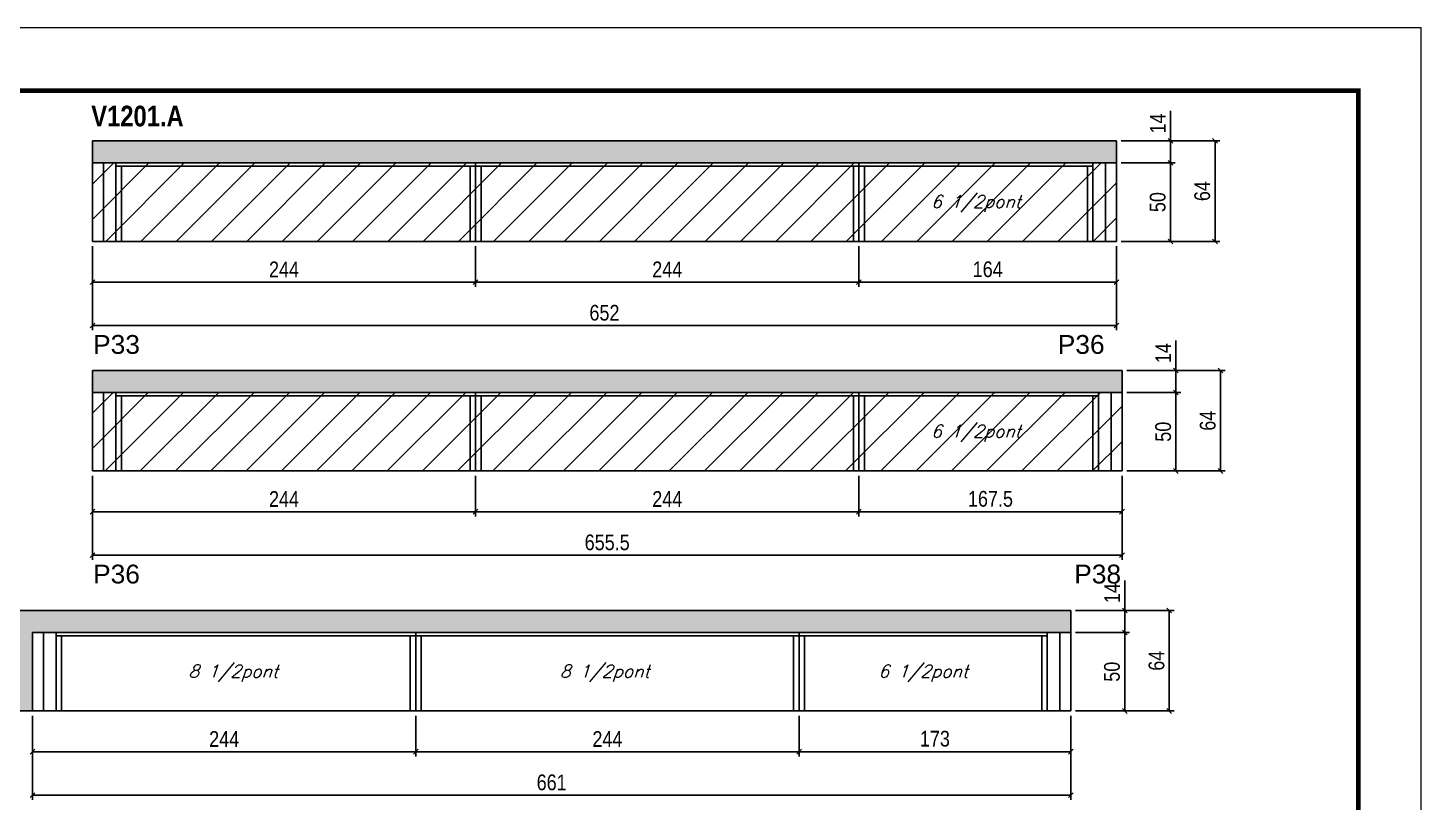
# Model space of a CAD drawing. Extents: x 3309 to 9563, y -2522 to 14608.
# Drawn here: x 5506 to 6393, y 12966 to 13459 of the extents above; entities that cross this region are included whole.
import ezdxf

# ---------------------------------------------------------------- set-up
doc = ezdxf.new("R2010")
doc.units = 0
doc.linetypes.add('DASHED', pattern=[0.75, 0.5, -0.25])
for name, color, linetype in [('5', 5, 'Continuous'), ('COTA', 241, 'Continuous'), ('NOMENCLATURA', 7, 'Continuous'), ('Painéis', 200, 'Continuous'), ('SARR_2.2x7', 40, 'Continuous'), ('SARR_3.5x7', 81, 'Continuous'), ('texto', 7, 'Continuous')]:
    doc.layers.add(name, color=color, linetype=linetype)
for name, color, linetype, lineweight in [('Folhas', 255, 'Continuous', 9), ('Hachura', 251, 'Continuous', 9), ('SARRAFO DE PRESSAO', 251, 'DASHED', 9)]:
    doc.layers.add(name, color=color, linetype=linetype, lineweight=lineweight)
doc.styles.add('COTA TECNICA', font='techl___.ttf', dxfattribs={"height": 10})
doc.styles.add('Romans', font='romans.shx')
doc.styles.get("Standard").update_dxf_attribs({"font": 'arial.ttf'})
doc.styles.add('TECNICA', font='techb___.ttf', dxfattribs={"height": 10})
doc.dimstyles.new('PAINEL', dxfattribs={"dimtxt": 10, "dimasz": 3, "dimexe": 3, "dimexo": 3, "dimgap": 3, "dimtad": 1, "dimdec": 1, "dimzin": 12, "dimdsep": 46, "dimtxsty": 'COTA TECNICA', "dimblk1": 'OBLIQUE', "dimblk2": 'OBLIQUE', "dimsah": 1, "dimcen": 0.9, "dimclrd": 4, "dimclre": 4, "dimclrt": 240, "dimadec": 1, "dimazin": 3, "dimtfac": 1, "dimtdec": 1, "dimtmove": 0, "dimatfit": 3, "dimfxl": 1, "dimtolj": 1, "dimtzin": 12, "dimarcsym": 0})

# ---------------------------------------------------------------- blocks, each defined once
blk = doc.blocks.new('9999999999')
at = {"layer": 'Folhas'}
blk.add_lwpolyline([(98138.98, 34190.21), (99623.98, 34190.21), (99623.98, 35240.21), (98138.98, 35240.21)], close=True, dxfattribs=at)
at = {"layer": 'Folhas', "color": 30, "const_width": 3}
blk.add_lwpolyline([(98213.98, 34230.21), (99583.98, 34230.21), (99583.98, 35200.21), (98213.98, 35200.21)], close=True, dxfattribs=at)
blk = doc.blocks.new('_Oblique')
at = {"color": 0, "linetype": 'ByBlock', "lineweight": -2}
blk.add_line((-0.5, -0.5), (0.5, 0.5), dxfattribs=at)
blk = doc.blocks.new('*D15')
at = {"layer": 'COTA', "color": 4, "linetype": 'ByBlock', "lineweight": -2, "transparency": 16777216}
for p, q in [((5546.93, 13320.33), (5546.93, 13294.41)), ((5790.93, 13320.33), (5790.93, 13294.41)), ((5790.93, 13297.41), (5546.93, 13297.41))]:
    blk.add_line(p, q, dxfattribs=at)
at = {"layer": 'Defpoints', "color": 0, "linetype": 'ByBlock', "transparency": 16777216}
for p in [(5546.93, 13323.33), (5790.93, 13323.33), (5546.93, 13297.41)]:
    blk.add_point(p, dxfattribs=at)
at = {"layer": 'COTA', "color": 4, "linetype": 'ByBlock', "lineweight": -2, "transparency": 16777216, "xscale": 3, "yscale": 3, "zscale": 3, "rotation": 180}
blk.add_blockref('_Oblique', (5546.93, 13297.41), dxfattribs=at)
at = {"layer": 'COTA', "color": 4, "linetype": 'ByBlock', "lineweight": -2, "transparency": 16777216, "xscale": 3, "yscale": 3, "zscale": 3}
blk.add_blockref('_Oblique', (5790.93, 13297.41), dxfattribs=at)
at = {"layer": 'COTA', "color": 240, "linetype": 'ByBlock', "transparency": 16777216, "insert": (5668.93, 13305.49), "char_height": 10, "attachment_point": 5, "style": 'COTA TECNICA'}
blk.add_mtext('\\A1;244', dxfattribs=at)
blk = doc.blocks.new('*D21')
at = {"layer": 'COTA', "color": 4, "linetype": 'ByBlock', "lineweight": -2, "transparency": 16777216}
for p, q in [((5546.93, 13320.33), (5546.93, 13266.7)), ((6198.93, 13320.33), (6198.93, 13266.7)), ((6198.93, 13269.7), (5546.93, 13269.7))]:
    blk.add_line(p, q, dxfattribs=at)
at = {"layer": 'Defpoints', "color": 0, "linetype": 'ByBlock', "transparency": 16777216}
for p in [(5546.93, 13323.33), (6198.93, 13323.33), (5546.93, 13269.7)]:
    blk.add_point(p, dxfattribs=at)
at = {"layer": 'COTA', "color": 4, "linetype": 'ByBlock', "lineweight": -2, "transparency": 16777216, "xscale": 3, "yscale": 3, "zscale": 3, "rotation": 180}
blk.add_blockref('_Oblique', (5546.93, 13269.7), dxfattribs=at)
at = {"layer": 'COTA', "color": 4, "linetype": 'ByBlock', "lineweight": -2, "transparency": 16777216, "xscale": 3, "yscale": 3, "zscale": 3}
blk.add_blockref('_Oblique', (6198.93, 13269.7), dxfattribs=at)
at = {"layer": 'COTA', "color": 240, "linetype": 'ByBlock', "transparency": 16777216, "insert": (5872.93, 13277.81), "char_height": 10, "attachment_point": 5, "style": 'COTA TECNICA'}
blk.add_mtext('\\A1;652', dxfattribs=at)
blk = doc.blocks.new('*D16')
at = {"layer": 'COTA', "color": 4, "lineweight": -2, "transparency": 16777216}
for p, q in [((5790.93, 13320.33), (5790.93, 13294.41)), ((6034.93, 13320.33), (6034.93, 13294.41)), ((5790.93, 13297.41), (6034.93, 13297.41))]:
    blk.add_line(p, q, dxfattribs=at)
at = {"layer": 'Defpoints', "color": 0, "transparency": 16777216}
for p in [(5790.93, 13323.33, 0), (6034.93, 13323.33, 0), (6034.93, 13297.41)]:
    blk.add_point(p, dxfattribs=at)
at = {"layer": 'COTA', "color": 4, "lineweight": -2, "transparency": 16777216, "xscale": 3, "yscale": 3, "zscale": 3, "rotation": 180}
blk.add_blockref('_Oblique', (5790.93, 13297.41), dxfattribs=at)
at = {"layer": 'COTA', "color": 4, "lineweight": -2, "transparency": 16777216, "xscale": 3, "yscale": 3, "zscale": 3}
blk.add_blockref('_Oblique', (6034.93, 13297.41), dxfattribs=at)
at = {"layer": 'COTA', "color": 240, "transparency": 16777216, "insert": (5912.93, 13305.49), "char_height": 10, "attachment_point": 5, "style": 'COTA TECNICA'}
blk.add_mtext('\\A1;244', dxfattribs=at)
blk = doc.blocks.new('*D17')
at = {"layer": 'COTA', "color": 4, "lineweight": -2, "transparency": 16777216}
for p, q in [((6201.93, 13387.33), (6264.65, 13387.33)), ((6261.65, 13387.33), (6261.65, 13323.33)), ((6201.93, 13323.33), (6264.65, 13323.33))]:
    blk.add_line(p, q, dxfattribs=at)
at = {"layer": 'Defpoints', "color": 0, "transparency": 16777216}
for p in [(6198.93, 13387.33, 0), (6198.93, 13323.33, 0), (6261.65, 13323.33)]:
    blk.add_point(p, dxfattribs=at)
at = {"layer": 'COTA', "color": 4, "lineweight": -2, "transparency": 16777216, "xscale": 3, "yscale": 3, "zscale": 3}
for p, rotation in [((6261.65, 13387.33), 90), ((6261.65, 13323.33), 270)]:
    blk.add_blockref('_Oblique', p, dxfattribs=dict(at, rotation=rotation))
at = {"layer": 'COTA', "color": 240, "transparency": 16777216, "insert": (6253.55, 13355.33), "char_height": 10, "attachment_point": 5, "rotation": 90, "style": 'COTA TECNICA'}
blk.add_mtext('\\A1;64', dxfattribs=at)
blk = doc.blocks.new('*D22')
at = {"layer": 'COTA', "color": 4, "lineweight": -2, "transparency": 16777216}
for p, q in [((6034.93, 13320.33), (6034.93, 13294.41)), ((6198.93, 13320.33), (6198.93, 13294.41)), ((6034.93, 13297.41), (6198.93, 13297.41))]:
    blk.add_line(p, q, dxfattribs=at)
at = {"layer": 'Defpoints', "color": 0, "transparency": 16777216}
for p in [(6034.93, 13323.33, 0), (6198.93, 13323.33, 0), (6198.93, 13297.41)]:
    blk.add_point(p, dxfattribs=at)
at = {"layer": 'COTA', "color": 4, "lineweight": -2, "transparency": 16777216, "xscale": 3, "yscale": 3, "zscale": 3, "rotation": 180}
blk.add_blockref('_Oblique', (6034.93, 13297.41), dxfattribs=at)
at = {"layer": 'COTA', "color": 4, "lineweight": -2, "transparency": 16777216, "xscale": 3, "yscale": 3, "zscale": 3}
blk.add_blockref('_Oblique', (6198.93, 13297.41), dxfattribs=at)
at = {"layer": 'COTA', "color": 240, "transparency": 16777216, "insert": (6116.93, 13305.51), "char_height": 10, "attachment_point": 5, "style": 'COTA TECNICA'}
blk.add_mtext('\\A1;164', dxfattribs=at)
blk = doc.blocks.new('*D23')
at = {"layer": 'COTA', "color": 4, "lineweight": -2, "transparency": 16777216}
for p, q in [((6201.93, 13373.33), (6236.29, 13373.33)), ((6233.29, 13373.33), (6233.29, 13323.33)), ((6201.93, 13323.33), (6236.29, 13323.33))]:
    blk.add_line(p, q, dxfattribs=at)
at = {"layer": 'Defpoints', "color": 0, "transparency": 16777216}
for p in [(6198.93, 13373.33, 0), (6198.93, 13323.33, 0), (6233.29, 13323.33)]:
    blk.add_point(p, dxfattribs=at)
at = {"layer": 'COTA', "color": 4, "lineweight": -2, "transparency": 16777216, "xscale": 3, "yscale": 3, "zscale": 3}
for p, rotation in [((6233.29, 13373.33), 90), ((6233.29, 13323.33), 270)]:
    blk.add_blockref('_Oblique', p, dxfattribs=dict(at, rotation=rotation))
at = {"layer": 'COTA', "color": 240, "transparency": 16777216, "insert": (6225.18, 13348.33), "char_height": 10, "attachment_point": 5, "rotation": 90, "style": 'COTA TECNICA'}
blk.add_mtext('\\A1;50', dxfattribs=at)
blk = doc.blocks.new('*D24')
at = {"layer": 'COTA', "color": 4, "lineweight": -2, "transparency": 16777216}
for p, q in [((6233.29, 13387.33), (6233.29, 13406.44)), ((6201.93, 13387.33), (6236.29, 13387.33)), ((6233.29, 13373.33), (6233.29, 13387.33)), ((6201.93, 13373.33), (6236.29, 13373.33))]:
    blk.add_line(p, q, dxfattribs=at)
at = {"layer": 'Defpoints', "color": 0, "transparency": 16777216}
for p in [(6198.93, 13387.33, 0), (6233.29, 13387.33), (6198.93, 13373.33, 0)]:
    blk.add_point(p, dxfattribs=at)
at = {"layer": 'COTA', "color": 4, "lineweight": -2, "transparency": 16777216, "xscale": 3, "yscale": 3, "zscale": 3}
for p, rotation in [((6233.29, 13387.33), 90), ((6233.29, 13373.33), 270)]:
    blk.add_blockref('_Oblique', p, dxfattribs=dict(at, rotation=rotation))
at = {"layer": 'COTA', "color": 240, "transparency": 16777216, "insert": (6225.22, 13398.39), "char_height": 10, "attachment_point": 5, "rotation": 90, "style": 'COTA TECNICA'}
blk.add_mtext('\\A1;14', dxfattribs=at)
blk = doc.blocks.new('*D18')
at = {"layer": 'COTA', "color": 4, "linetype": 'ByBlock', "lineweight": -2, "transparency": 16777216}
for p, q in [((5546.93, 13174.12), (5546.93, 13148.2)), ((5790.93, 13174.12), (5790.93, 13148.2)), ((5790.93, 13151.2), (5546.93, 13151.2))]:
    blk.add_line(p, q, dxfattribs=at)
at = {"layer": 'Defpoints', "color": 0, "linetype": 'ByBlock', "transparency": 16777216}
for p in [(5546.93, 13177.12), (5790.93, 13177.12), (5546.93, 13151.2)]:
    blk.add_point(p, dxfattribs=at)
at = {"layer": 'COTA', "color": 4, "linetype": 'ByBlock', "lineweight": -2, "transparency": 16777216, "xscale": 3, "yscale": 3, "zscale": 3, "rotation": 180}
blk.add_blockref('_Oblique', (5546.93, 13151.2), dxfattribs=at)
at = {"layer": 'COTA', "color": 4, "linetype": 'ByBlock', "lineweight": -2, "transparency": 16777216, "xscale": 3, "yscale": 3, "zscale": 3}
blk.add_blockref('_Oblique', (5790.93, 13151.2), dxfattribs=at)
at = {"layer": 'COTA', "color": 240, "linetype": 'ByBlock', "transparency": 16777216, "insert": (5668.93, 13159.28), "char_height": 10, "attachment_point": 5, "style": 'COTA TECNICA'}
blk.add_mtext('\\A1;244', dxfattribs=at)
blk = doc.blocks.new('*D25')
at = {"layer": 'COTA', "color": 4, "linetype": 'ByBlock', "lineweight": -2, "transparency": 16777216}
for p, q in [((5546.93, 13174.12), (5546.93, 13120.49)), ((6202.43, 13174.12), (6202.43, 13120.49)), ((6202.43, 13123.49), (5546.93, 13123.49))]:
    blk.add_line(p, q, dxfattribs=at)
at = {"layer": 'Defpoints', "color": 0, "linetype": 'ByBlock', "transparency": 16777216}
for p in [(5546.93, 13177.12), (6202.43, 13177.12), (5546.93, 13123.49)]:
    blk.add_point(p, dxfattribs=at)
at = {"layer": 'COTA', "color": 4, "linetype": 'ByBlock', "lineweight": -2, "transparency": 16777216, "xscale": 3, "yscale": 3, "zscale": 3, "rotation": 180}
blk.add_blockref('_Oblique', (5546.93, 13123.49), dxfattribs=at)
at = {"layer": 'COTA', "color": 4, "linetype": 'ByBlock', "lineweight": -2, "transparency": 16777216, "xscale": 3, "yscale": 3, "zscale": 3}
blk.add_blockref('_Oblique', (6202.43, 13123.49), dxfattribs=at)
at = {"layer": 'COTA', "color": 240, "linetype": 'ByBlock', "transparency": 16777216, "insert": (5874.68, 13131.6), "char_height": 10, "attachment_point": 5, "style": 'COTA TECNICA'}
blk.add_mtext('\\A1;655.5', dxfattribs=at)
blk = doc.blocks.new('*D19')
at = {"layer": 'COTA', "color": 4, "lineweight": -2, "transparency": 16777216}
for p, q in [((5790.93, 13174.12), (5790.93, 13148.2)), ((6034.93, 13174.12), (6034.93, 13148.2)), ((5790.93, 13151.2), (6034.93, 13151.2))]:
    blk.add_line(p, q, dxfattribs=at)
at = {"layer": 'Defpoints', "color": 0, "transparency": 16777216}
for p in [(5790.93, 13177.12, 0), (6034.93, 13177.12, 0), (6034.93, 13151.2)]:
    blk.add_point(p, dxfattribs=at)
at = {"layer": 'COTA', "color": 4, "lineweight": -2, "transparency": 16777216, "xscale": 3, "yscale": 3, "zscale": 3, "rotation": 180}
blk.add_blockref('_Oblique', (5790.93, 13151.2), dxfattribs=at)
at = {"layer": 'COTA', "color": 4, "lineweight": -2, "transparency": 16777216, "xscale": 3, "yscale": 3, "zscale": 3}
blk.add_blockref('_Oblique', (6034.93, 13151.2), dxfattribs=at)
at = {"layer": 'COTA', "color": 240, "transparency": 16777216, "insert": (5912.93, 13159.28), "char_height": 10, "attachment_point": 5, "style": 'COTA TECNICA'}
blk.add_mtext('\\A1;244', dxfattribs=at)
blk = doc.blocks.new('*D20')
at = {"layer": 'COTA', "color": 4, "lineweight": -2, "transparency": 16777216}
for p, q in [((6205.43, 13241.12), (6268.15, 13241.12)), ((6265.15, 13241.12), (6265.15, 13177.12)), ((6205.43, 13177.12), (6268.15, 13177.12))]:
    blk.add_line(p, q, dxfattribs=at)
at = {"layer": 'Defpoints', "color": 0, "transparency": 16777216}
for p in [(6202.43, 13241.12, 0), (6202.43, 13177.12, 0), (6265.15, 13177.12)]:
    blk.add_point(p, dxfattribs=at)
at = {"layer": 'COTA', "color": 4, "lineweight": -2, "transparency": 16777216, "xscale": 3, "yscale": 3, "zscale": 3}
for p, rotation in [((6265.15, 13241.12), 90), ((6265.15, 13177.12), 270)]:
    blk.add_blockref('_Oblique', p, dxfattribs=dict(at, rotation=rotation))
at = {"layer": 'COTA', "color": 240, "transparency": 16777216, "insert": (6257.05, 13209.12), "char_height": 10, "attachment_point": 5, "rotation": 90, "style": 'COTA TECNICA'}
blk.add_mtext('\\A1;64', dxfattribs=at)
blk = doc.blocks.new('*D26')
at = {"layer": 'COTA', "color": 4, "lineweight": -2, "transparency": 16777216}
for p, q in [((6034.93, 13174.12), (6034.93, 13148.2)), ((6202.43, 13174.12), (6202.43, 13148.2)), ((6034.93, 13151.2), (6202.43, 13151.2))]:
    blk.add_line(p, q, dxfattribs=at)
at = {"layer": 'Defpoints', "color": 0, "transparency": 16777216}
for p in [(6034.93, 13177.12, 0), (6202.43, 13177.12, 0), (6202.43, 13151.2)]:
    blk.add_point(p, dxfattribs=at)
at = {"layer": 'COTA', "color": 4, "lineweight": -2, "transparency": 16777216, "xscale": 3, "yscale": 3, "zscale": 3, "rotation": 180}
blk.add_blockref('_Oblique', (6034.93, 13151.2), dxfattribs=at)
at = {"layer": 'COTA', "color": 4, "lineweight": -2, "transparency": 16777216, "xscale": 3, "yscale": 3, "zscale": 3}
blk.add_blockref('_Oblique', (6202.43, 13151.2), dxfattribs=at)
at = {"layer": 'COTA', "color": 240, "transparency": 16777216, "insert": (6118.68, 13159.31), "char_height": 10, "attachment_point": 5, "style": 'COTA TECNICA'}
blk.add_mtext('\\A1;167.5', dxfattribs=at)
blk = doc.blocks.new('*D27')
at = {"layer": 'COTA', "color": 4, "lineweight": -2, "transparency": 16777216}
for p, q in [((6205.43, 13227.12), (6239.79, 13227.12)), ((6236.79, 13227.12), (6236.79, 13177.12)), ((6205.43, 13177.12), (6239.79, 13177.12))]:
    blk.add_line(p, q, dxfattribs=at)
at = {"layer": 'Defpoints', "color": 0, "transparency": 16777216}
for p in [(6202.43, 13227.12, 0), (6202.43, 13177.12, 0), (6236.79, 13177.12)]:
    blk.add_point(p, dxfattribs=at)
at = {"layer": 'COTA', "color": 4, "lineweight": -2, "transparency": 16777216, "xscale": 3, "yscale": 3, "zscale": 3}
for p, rotation in [((6236.79, 13227.12), 90), ((6236.79, 13177.12), 270)]:
    blk.add_blockref('_Oblique', p, dxfattribs=dict(at, rotation=rotation))
at = {"layer": 'COTA', "color": 240, "transparency": 16777216, "insert": (6228.68, 13202.12), "char_height": 10, "attachment_point": 5, "rotation": 90, "style": 'COTA TECNICA'}
blk.add_mtext('\\A1;50', dxfattribs=at)
blk = doc.blocks.new('*D28')
at = {"layer": 'COTA', "color": 4, "lineweight": -2, "transparency": 16777216}
for p, q in [((6236.79, 13241.12), (6236.79, 13260.24)), ((6205.43, 13241.12), (6239.79, 13241.12)), ((6236.79, 13227.12), (6236.79, 13241.12)), ((6205.43, 13227.12), (6239.79, 13227.12))]:
    blk.add_line(p, q, dxfattribs=at)
at = {"layer": 'Defpoints', "color": 0, "transparency": 16777216}
for p in [(6202.43, 13241.12, 0), (6236.79, 13241.12), (6202.43, 13227.12, 0)]:
    blk.add_point(p, dxfattribs=at)
at = {"layer": 'COTA', "color": 4, "lineweight": -2, "transparency": 16777216, "xscale": 3, "yscale": 3, "zscale": 3}
for p, rotation in [((6236.79, 13241.12), 90), ((6236.79, 13227.12), 270)]:
    blk.add_blockref('_Oblique', p, dxfattribs=dict(at, rotation=rotation))
at = {"layer": 'COTA', "color": 240, "transparency": 16777216, "insert": (6228.72, 13252.18), "char_height": 10, "attachment_point": 5, "rotation": 90, "style": 'COTA TECNICA'}
blk.add_mtext('\\A1;14', dxfattribs=at)
blk = doc.blocks.new('*D2444')
at = {"layer": 'COTA', "color": 4, "linetype": 'ByBlock', "lineweight": -2, "transparency": 16777216}
for p, q in [((5508.82, 13021.29), (5508.82, 12995.38)), ((5752.82, 13021.29), (5752.82, 12995.38)), ((5752.82, 12998.38), (5508.82, 12998.38))]:
    blk.add_line(p, q, dxfattribs=at)
at = {"layer": 'Defpoints', "color": 0, "linetype": 'ByBlock', "transparency": 16777216}
for p in [(5508.82, 13024.29), (5752.82, 13024.29), (5508.82, 12998.38)]:
    blk.add_point(p, dxfattribs=at)
at = {"layer": 'COTA', "color": 4, "linetype": 'ByBlock', "lineweight": -2, "transparency": 16777216, "xscale": 3, "yscale": 3, "zscale": 3, "rotation": 180}
blk.add_blockref('_Oblique', (5508.82, 12998.38), dxfattribs=at)
at = {"layer": 'COTA', "color": 4, "linetype": 'ByBlock', "lineweight": -2, "transparency": 16777216, "xscale": 3, "yscale": 3, "zscale": 3}
blk.add_blockref('_Oblique', (5752.82, 12998.38), dxfattribs=at)
at = {"layer": 'COTA', "color": 240, "linetype": 'ByBlock', "transparency": 16777216, "insert": (5630.82, 13006.45), "char_height": 10, "attachment_point": 5, "style": 'COTA TECNICA'}
blk.add_mtext('\\A1;244', dxfattribs=at)
blk = doc.blocks.new('*D2447')
at = {"layer": 'COTA', "color": 4, "linetype": 'ByBlock', "lineweight": -2, "transparency": 16777216}
for p, q in [((5508.82, 13021.29), (5508.82, 12967.67)), ((6169.82, 13021.29), (6169.82, 12967.67)), ((6169.82, 12970.67), (5508.82, 12970.67))]:
    blk.add_line(p, q, dxfattribs=at)
at = {"layer": 'Defpoints', "color": 0, "linetype": 'ByBlock', "transparency": 16777216}
for p in [(5508.82, 13024.29), (6169.82, 13024.29), (5508.82, 12970.67)]:
    blk.add_point(p, dxfattribs=at)
at = {"layer": 'COTA', "color": 4, "linetype": 'ByBlock', "lineweight": -2, "transparency": 16777216, "xscale": 3, "yscale": 3, "zscale": 3, "rotation": 180}
blk.add_blockref('_Oblique', (5508.82, 12970.67), dxfattribs=at)
at = {"layer": 'COTA', "color": 4, "linetype": 'ByBlock', "lineweight": -2, "transparency": 16777216, "xscale": 3, "yscale": 3, "zscale": 3}
blk.add_blockref('_Oblique', (6169.82, 12970.67), dxfattribs=at)
at = {"layer": 'COTA', "color": 240, "linetype": 'ByBlock', "transparency": 16777216, "insert": (5839.32, 12978.77), "char_height": 10, "attachment_point": 5, "style": 'COTA TECNICA'}
blk.add_mtext('\\A1;661', dxfattribs=at)
blk = doc.blocks.new('*D2445')
at = {"layer": 'COTA', "color": 4, "lineweight": -2, "transparency": 16777216}
for p, q in [((5752.82, 13021.29), (5752.82, 12995.38)), ((5996.82, 13021.29), (5996.82, 12995.38)), ((5752.82, 12998.38), (5996.82, 12998.38))]:
    blk.add_line(p, q, dxfattribs=at)
at = {"layer": 'Defpoints', "color": 0, "transparency": 16777216}
for p in [(5752.82, 13024.29, 0), (5996.82, 13024.29, 0), (5996.82, 12998.38)]:
    blk.add_point(p, dxfattribs=at)
at = {"layer": 'COTA', "color": 4, "lineweight": -2, "transparency": 16777216, "xscale": 3, "yscale": 3, "zscale": 3, "rotation": 180}
blk.add_blockref('_Oblique', (5752.82, 12998.38), dxfattribs=at)
at = {"layer": 'COTA', "color": 4, "lineweight": -2, "transparency": 16777216, "xscale": 3, "yscale": 3, "zscale": 3}
blk.add_blockref('_Oblique', (5996.82, 12998.38), dxfattribs=at)
at = {"layer": 'COTA', "color": 240, "transparency": 16777216, "insert": (5874.82, 13006.45), "char_height": 10, "attachment_point": 5, "style": 'COTA TECNICA'}
blk.add_mtext('\\A1;244', dxfattribs=at)
blk = doc.blocks.new('*D2446')
at = {"layer": 'COTA', "color": 4, "lineweight": -2, "transparency": 16777216}
for p, q in [((6172.82, 13088.29), (6235.54, 13088.29)), ((6232.54, 13088.29), (6232.54, 13024.29)), ((6172.82, 13024.29), (6235.54, 13024.29))]:
    blk.add_line(p, q, dxfattribs=at)
at = {"layer": 'Defpoints', "color": 0, "transparency": 16777216}
for p in [(6169.82, 13088.29, 0), (6169.82, 13024.29, 0), (6232.54, 13024.29)]:
    blk.add_point(p, dxfattribs=at)
at = {"layer": 'COTA', "color": 4, "lineweight": -2, "transparency": 16777216, "xscale": 3, "yscale": 3, "zscale": 3}
for p, rotation in [((6232.54, 13088.29), 90), ((6232.54, 13024.29), 270)]:
    blk.add_blockref('_Oblique', p, dxfattribs=dict(at, rotation=rotation))
at = {"layer": 'COTA', "color": 240, "transparency": 16777216, "insert": (6224.44, 13056.29), "char_height": 10, "attachment_point": 5, "rotation": 90, "style": 'COTA TECNICA'}
blk.add_mtext('\\A1;64', dxfattribs=at)
blk = doc.blocks.new('*D2448')
at = {"layer": 'COTA', "color": 4, "lineweight": -2, "transparency": 16777216}
for p, q in [((5996.82, 13021.29), (5996.82, 12995.38)), ((6169.82, 13021.29), (6169.82, 12995.38)), ((5996.82, 12998.38), (6169.82, 12998.38))]:
    blk.add_line(p, q, dxfattribs=at)
at = {"layer": 'Defpoints', "color": 0, "transparency": 16777216}
for p in [(5996.82, 13024.29, 0), (6169.82, 13024.29, 0), (6169.82, 12998.38)]:
    blk.add_point(p, dxfattribs=at)
at = {"layer": 'COTA', "color": 4, "lineweight": -2, "transparency": 16777216, "xscale": 3, "yscale": 3, "zscale": 3, "rotation": 180}
blk.add_blockref('_Oblique', (5996.82, 12998.38), dxfattribs=at)
at = {"layer": 'COTA', "color": 4, "lineweight": -2, "transparency": 16777216, "xscale": 3, "yscale": 3, "zscale": 3}
blk.add_blockref('_Oblique', (6169.82, 12998.38), dxfattribs=at)
at = {"layer": 'COTA', "color": 240, "transparency": 16777216, "insert": (6083.32, 13006.59), "char_height": 10, "attachment_point": 5, "style": 'COTA TECNICA'}
blk.add_mtext('\\A1;173', dxfattribs=at)
blk = doc.blocks.new('*D2449')
at = {"layer": 'COTA', "color": 4, "lineweight": -2, "transparency": 16777216}
for p, q in [((6172.82, 13074.29), (6207.18, 13074.29)), ((6204.18, 13074.29), (6204.18, 13024.29)), ((6172.82, 13024.29), (6207.18, 13024.29))]:
    blk.add_line(p, q, dxfattribs=at)
at = {"layer": 'Defpoints', "color": 0, "transparency": 16777216}
for p in [(6169.82, 13074.29, 0), (6169.82, 13024.29, 0), (6204.18, 13024.29)]:
    blk.add_point(p, dxfattribs=at)
at = {"layer": 'COTA', "color": 4, "lineweight": -2, "transparency": 16777216, "xscale": 3, "yscale": 3, "zscale": 3}
for p, rotation in [((6204.18, 13074.29), 90), ((6204.18, 13024.29), 270)]:
    blk.add_blockref('_Oblique', p, dxfattribs=dict(at, rotation=rotation))
at = {"layer": 'COTA', "color": 240, "transparency": 16777216, "insert": (6196.07, 13049.29), "char_height": 10, "attachment_point": 5, "rotation": 90, "style": 'COTA TECNICA'}
blk.add_mtext('\\A1;50', dxfattribs=at)
blk = doc.blocks.new('*D2450')
at = {"layer": 'COTA', "color": 4, "lineweight": -2, "transparency": 16777216}
for p, q in [((6204.18, 13088.29), (6204.18, 13107.41)), ((6172.82, 13088.29), (6207.18, 13088.29)), ((6204.18, 13074.29), (6204.18, 13088.29)), ((6172.82, 13074.29), (6207.18, 13074.29))]:
    blk.add_line(p, q, dxfattribs=at)
at = {"layer": 'Defpoints', "color": 0, "transparency": 16777216}
for p in [(6169.82, 13088.29, 0), (6204.18, 13088.29), (6169.82, 13074.29, 0)]:
    blk.add_point(p, dxfattribs=at)
at = {"layer": 'COTA', "color": 4, "lineweight": -2, "transparency": 16777216, "xscale": 3, "yscale": 3, "zscale": 3}
for p, rotation in [((6204.18, 13088.29), 90), ((6204.18, 13074.29), 270)]:
    blk.add_blockref('_Oblique', p, dxfattribs=dict(at, rotation=rotation))
at = {"layer": 'COTA', "color": 240, "transparency": 16777216, "insert": (6196.11, 13099.35), "char_height": 10, "attachment_point": 5, "rotation": 90, "style": 'COTA TECNICA'}
blk.add_mtext('\\A1;14', dxfattribs=at)

msp = doc.modelspace()

# ---------------------------------------------------------------- hatches: boundary and pattern name
at = {"layer": 'COTA'}
h = msp.add_hatch(dxfattribs=at)
h.set_pattern_fill('AR-CONC', color=256, scale=0.03)
h.set_pattern_definition([(50, (-1379.811, 111.321), (5.4655401, -0.4781726), [0.5715, -6.2865]), (355, (-1379.811, 111.321), (-1.0573026, 5.7317054), [0.4572, -5.0292175]), (100.451445, (-1379.3557, 111.2813), (4.4082374, 5.2535326), [0.4857003, -5.3427073]), (46.1842, (-1379.811, 112.845), (8.1323712, -1.2612698), [0.85725, -9.42975]), (96.63556, (-1379.1334, 112.74), (7.122124, 7.4227837), [0.7285507, -8.0140682]), (351.18415, (-1379.811, 112.845), (7.122124, 7.4227837), [0.685799, -7.543792]), (21, (-1379.049, 112.464), (4.5484317, -3.067956), [0.5715, -6.2865]), (326, (-1379.049, 112.464), (1.8540609, 5.525639), [0.4572, -5.0292]), (71.451445, (-1378.67, 112.2085), (6.4024926, 2.457683), [0.4857003, -5.3426981]), (37.5, (-1379.8111, 111.3212), (0.0926581, 2.53665117), [0, -4.96824, 0, -5.1054, 0, -5.04825]), (7.5, (-1379.811, 111.3212), (2.00458988, 3.00541724), [0, -2.91084, 0, -4.85394, 0, -1.92405]), (327.5, (-1381.5104, 111.3212), (4.06771786, -0.17186232), [0, -1.905, 0, -5.9436, 0, -7.8867]), (317.5, (-1382.2724, 111.321), (4.44387544, 0.7627947), [0, -2.4765, 0, -3.94716, 0, -5.6007])])
h.paths.add_polyline_path([(6198.93, 13373.33), (6198.93, 13387.33), (5546.93, 13387.33), (5546.93, 13373.33)])
h = msp.add_hatch(dxfattribs=at)
h.set_pattern_fill('AR-CONC', color=256, scale=0.03)
h.set_pattern_definition([(50, (-1379.811, -34.887), (5.4655401, -0.4781726), [0.5715, -6.2865]), (355, (-1379.811, -34.887), (-1.0573026, 5.7317054), [0.4572, -5.0292175]), (100.451445, (-1379.3557, -34.927), (4.4082374, 5.2535326), [0.4857003, -5.3427073]), (46.1842, (-1379.811, -33.363), (8.1323712, -1.2612698), [0.85725, -9.42975]), (96.63556, (-1379.1334, -33.468), (7.122124, 7.4227837), [0.7285507, -8.0140682]), (351.18415, (-1379.811, -33.363), (7.122124, 7.4227837), [0.685799, -7.543792]), (21, (-1379.049, -33.744), (4.5484317, -3.067956), [0.5715, -6.2865]), (326, (-1379.049, -33.744), (1.8540609, 5.525639), [0.4572, -5.0292]), (71.451445, (-1378.67, -33.9997), (6.4024926, 2.457683), [0.4857003, -5.3426981]), (37.5, (-1379.8111, -34.887), (0.0926581, 2.53665117), [0, -4.96824, 0, -5.1054, 0, -5.04825]), (7.5, (-1379.811, -34.887), (2.00458988, 3.00541724), [0, -2.91084, 0, -4.85394, 0, -1.92405]), (327.5, (-1381.5104, -34.887), (4.06771786, -0.17186232), [0, -1.905, 0, -5.9436, 0, -7.8867]), (317.5, (-1382.2724, -34.887), (4.44387544, 0.7627947), [0, -2.4765, 0, -3.94716, 0, -5.6007])])
h.paths.add_polyline_path([(6202.43, 13227.12), (6202.43, 13241.12), (5546.93, 13241.12), (5546.93, 13227.12)])
h = msp.add_hatch(dxfattribs=at)
h.set_pattern_fill('AR-CONC', color=256, scale=0.03)
h.set_pattern_definition([(50, (-50.835, 67.0835), (5.46554, -0.4781726), [0.5715, -6.2865]), (355, (-50.835, 67.0835), (-1.0573026, 5.7317054), [0.4572, -5.0292175]), (100.451445, (-50.3796, 67.0436), (4.4082374, 5.2535326), [0.4857003, -5.3427073]), (46.1842, (-50.835, 68.6075), (8.1323712, -1.2612698), [0.85725, -9.42975]), (96.63556, (-50.157, 68.502), (7.122124, 7.4227837), [0.7285507, -8.0140682]), (351.18415, (-50.835, 68.6075), (7.122124, 7.4227837), [0.685799, -7.543792]), (21, (-50.073, 68.2265), (4.5484317, -3.067956), [0.5715, -6.2865]), (326, (-50.073, 68.2265), (1.8540609, 5.525639), [0.4572, -5.0292]), (71.451445, (-49.694, 67.971), (6.4024926, 2.457683), [0.4857003, -5.3426981]), (37.5, (-50.835, 67.0835), (0.0926581, 2.53665117), [0, -4.96824, 0, -5.1054, 0, -5.04825]), (7.5, (-50.835, 67.0835), (2.0045899, 3.00541724), [0, -2.91084, 0, -4.85394, 0, -1.92405]), (327.5, (-52.5343, 67.0835), (4.06771786, -0.17186232), [0, -1.905, 0, -5.9436, 0, -7.8867]), (317.5, (-53.2963, 67.0835), (4.4438754, 0.7627947), [0, -2.4765, 0, -3.94716, 0, -5.6007])])
h.paths.add_polyline_path([(5478.82, 13024.29), (5508.82, 13024.29), (5508.82, 13074.29), (6169.82, 13074.29), (6169.82, 13088.29), (5133.86, 13088.29), (5133.86, 13024.29), (5163.86, 13024.29), (5163.86, 13074.29), (5478.82, 13074.29)])
at = {"layer": 'Hachura'}
h = msp.add_hatch(dxfattribs=at)
h.set_pattern_fill('ANSI31', color=256, scale=5)
h.paths.add_polyline_path([(5790.93, 13373.33), (5546.93, 13373.33), (5546.93, 13323.33), (5790.93, 13323.33)])
h.paths.add_polyline_path([(6034.93, 13373.33), (5790.93, 13373.33), (5790.93, 13323.33), (6034.93, 13323.33)])
h.paths.add_polyline_path([(6198.93, 13373.33), (6034.93, 13373.33), (6034.93, 13323.33), (6198.93, 13323.33)])
h = msp.add_hatch(dxfattribs=at)
h.set_pattern_fill('ANSI31', color=256, scale=5)
h.set_pattern_definition([(45, (0, 11.374), (-11.22532, 11.22532), [])])
h.paths.add_polyline_path([(5790.93, 13227.12), (5546.93, 13227.12), (5546.93, 13177.12), (5790.93, 13177.12)])
h.paths.add_polyline_path([(6034.93, 13227.12), (5790.93, 13227.12), (5790.93, 13177.12), (6034.93, 13177.12)])
h.paths.add_polyline_path([(6202.43, 13227.12), (6034.93, 13227.12), (6034.93, 13177.12), (6202.43, 13177.12)])

# ---------------------------------------------------------------- linework, layer by layer
at = {"layer": 'COTA'}
for p, q in [((5546.93, 13373.33, 0), (5546.93, 13387.33, 0)), ((5546.93, 13387.33, 0), (6198.93, 13387.33, 0)), ((6198.93, 13373.33, 0), (6198.93, 13387.33, 0)), ((5546.93, 13227.12, 0), (5546.93, 13241.12, 0)), ((5546.93, 13241.12, 0), (6202.43, 13241.12, 0)), ((6202.43, 13227.12, 0), (6202.43, 13241.12, 0)), ((5133.86, 13088.29, 0), (6169.82, 13088.29, 0)), ((6169.82, 13074.29, 0), (6169.82, 13088.29, 0)), ((5478.82, 13024.29, 0), (5508.82, 13024.29, 0))]:
    msp.add_line(p, q, dxfattribs=at)
at = {"layer": 'Painéis', "linetype": 'ByBlock'}
for p, q in [((6198.93, 13373.33, 0), (5546.93, 13373.33, 0)), ((5546.93, 13323.33, 0), (5546.93, 13373.33, 0)), ((5790.93, 13323.33, 0), (5790.93, 13373.33, 0)), ((6034.93, 13323.33, 0), (6034.93, 13373.33, 0)), ((6198.93, 13323.33, 0), (6198.93, 13373.33, 0)), ((6198.93, 13323.33, 0), (5546.93, 13323.33, 0)), ((6202.43, 13227.12, 0), (5546.93, 13227.12, 0)), ((5546.93, 13177.12, 0), (5546.93, 13227.12, 0)), ((5790.93, 13177.12, 0), (5790.93, 13227.12, 0)), ((6034.93, 13177.12, 0), (6034.93, 13227.12, 0)), ((6202.43, 13177.12, 0), (6202.43, 13227.12, 0)), ((6202.43, 13177.12, 0), (5546.93, 13177.12, 0)), ((6169.82, 13074.29, 0), (5508.82, 13074.29, 0)), ((5508.82, 13024.29, 0), (5508.82, 13074.29, 0)), ((5752.82, 13024.29, 0), (5752.82, 13074.29, 0)), ((5996.82, 13024.29, 0), (5996.82, 13074.29, 0)), ((6169.82, 13024.29, 0), (6169.82, 13074.29, 0)), ((6169.82, 13024.29, 0), (5508.82, 13024.29, 0))]:
    msp.add_line(p, q, dxfattribs=at)
at = {"layer": 'SARR_2.2x7', "linetype": 'Continuous'}
for p, q in [((5553.93, 13323.33, 0), (5553.93, 13373.33, 0)), ((5790.93, 13371.13, 0), (5561.93, 13371.13, 0)), ((6034.93, 13371.13, 0), (5790.93, 13371.13, 0)), ((6183.93, 13371.13, 0), (6034.93, 13371.13, 0)), ((6191.93, 13323.33, 0), (6191.93, 13373.33, 0)), ((5553.93, 13177.12, 0), (5553.93, 13227.12, 0)), ((6195.43, 13177.12, 0), (6195.43, 13227.12, 0)), ((5790.93, 13224.92, 0), (5561.93, 13224.92, 0)), ((6034.93, 13224.92, 0), (5790.93, 13224.92, 0)), ((6187.43, 13224.92, 0), (6034.93, 13224.92, 0)), ((5515.82, 13024.29, 0), (5515.82, 13074.29, 0)), ((5752.82, 13072.09, 0), (5523.82, 13072.09, 0)), ((5996.82, 13072.09, 0), (5752.82, 13072.09, 0)), ((6154.82, 13072.09, 0), (5996.82, 13072.09, 0)), ((6162.82, 13024.29, 0), (6162.82, 13074.29, 0))]:
    msp.add_line(p, q, dxfattribs=at)
at = {"layer": 'SARR_3.5x7'}
for p, q in [((5561.93, 13373.33, 0), (5561.93, 13323.33, 0)), ((5565.43, 13371.13, 0), (5565.43, 13323.33, 0)), ((5787.43, 13371.13, 0), (5787.43, 13323.33, 0)), ((5794.43, 13371.13, 0), (5794.43, 13323.33, 0)), ((6031.43, 13371.13, 0), (6031.43, 13323.33, 0)), ((6038.43, 13371.13, 0), (6038.43, 13323.33, 0)), ((6180.43, 13371.13, 0), (6180.43, 13323.33, 0)), ((6183.93, 13373.33, 0), (6183.93, 13323.33, 0)), ((5561.93, 13227.12, 0), (5561.93, 13177.12, 0)), ((6187.43, 13227.12, 0), (6187.43, 13177.12, 0)), ((5565.43, 13224.92, 0), (5565.43, 13177.12, 0)), ((5787.43, 13224.92, 0), (5787.43, 13177.12, 0)), ((5794.43, 13224.92, 0), (5794.43, 13177.12, 0)), ((6031.43, 13224.92, 0), (6031.43, 13177.12, 0)), ((6038.43, 13224.92, 0), (6038.43, 13177.12, 0)), ((6183.93, 13224.92, 0), (6183.93, 13177.12, 0)), ((5523.82, 13074.29, 0), (5523.82, 13024.29, 0)), ((5527.32, 13072.09, 0), (5527.32, 13024.29, 0)), ((5749.32, 13072.09, 0), (5749.32, 13024.29, 0)), ((5756.32, 13072.09, 0), (5756.32, 13024.29, 0)), ((5993.32, 13072.09, 0), (5993.32, 13024.29, 0)), ((6000.32, 13072.09, 0), (6000.32, 13024.29, 0)), ((6151.32, 13072.09, 0), (6151.32, 13024.29, 0)), ((6154.82, 13074.29, 0), (6154.82, 13024.29, 0))]:
    msp.add_line(p, q, dxfattribs=at)

# ---------------------------------------------------------------- block references
at = {"layer": 'SARRAFO DE PRESSAO', "color": 6, "linetype": 'ByBlock'}
msp.add_blockref('9999999999', (-93231.11, -21780.92), dxfattribs=at)

# ---------------------------------------------------------------- texts
at = {"layer": '5', "linetype": 'Continuous'}
for s, p in [('P33', (5547.38, 13251.69, 0)), ('P36', (6161.53, 13251.69, 0)), ('P36', (5547.38, 13105.48, 0)), ('P38', (6172.01, 13105.48, 0))]:
    msp.add_text(s, height=12, rotation=0.00004, dxfattribs=at).set_placement(p)
at = {"layer": 'NOMENCLATURA', "style": 'TECNICA'}
msp.add_text('V1201.A', height=13.2, dxfattribs=at).set_placement((5546.21, 13396.51, 0))
at = {"layer": 'texto', "color": 2, "char_height": 8, "attachment_point": 5, "style": 'Romans'}
for s, insert in [('{\\Q19;\\C256;6 1/2pont}', (6109.43, 13347.33, 0)), ('{\\Q19;\\C256;6 1/2pont}', (6109.43, 13201.12, 0)), ('{\\Q19;\\C256;8 1/2pont}', (5636.57, 13048.29, 0)), ('{\\Q19;\\C256;8 1/2pont}', (5873.07, 13048.29, 0)), ('{\\Q19;\\C256;6 1/2pont}', (6075.82, 13048.29, 0))]:
    msp.add_mtext(s, dxfattribs=dict(at, insert=insert))

# ---------------------------------------------------------------- dimensions: what is measured, and where the dimension line sits
at = {"layer": 'COTA'}
for base, p1, p2, picture, middle in [((6233.29, 13387.33), (6198.93, 13373.33, 0), (6198.93, 13387.33, 0), '*D24', (6225.22, 13398.39)), ((6261.65, 13323.33), (6198.93, 13387.33, 0), (6198.93, 13323.33, 0), '*D17', (6253.55, 13355.33)), ((6233.29, 13323.33), (6198.93, 13373.33, 0), (6198.93, 13323.33, 0), '*D23', (6225.18, 13348.33)), ((6236.79, 13241.12), (6202.43, 13227.12, 0), (6202.43, 13241.12, 0), '*D28', (6228.72, 13252.18)), ((6265.15, 13177.12), (6202.43, 13241.12, 0), (6202.43, 13177.12, 0), '*D20', (6257.05, 13209.12)), ((6236.79, 13177.12), (6202.43, 13227.12, 0), (6202.43, 13177.12, 0), '*D27', (6228.68, 13202.12)), ((6204.18, 13088.29), (6169.82, 13074.29, 0), (6169.82, 13088.29, 0), '*D2450', (6196.11, 13099.35)), ((6232.54, 13024.29), (6169.82, 13088.29, 0), (6169.82, 13024.29, 0), '*D2446', (6224.44, 13056.29)), ((6204.18, 13024.29), (6169.82, 13074.29, 0), (6169.82, 13024.29, 0), '*D2449', (6196.07, 13049.29))]:
    dim = msp.add_linear_dim(base=base, p1=p1, p2=p2, angle=90, dimstyle='PAINEL', dxfattribs=at)
    dim.commit()
    dim.dimension.update_dxf_attribs({"geometry": picture, "text_midpoint": middle})
at = {"layer": 'COTA', "linetype": 'ByBlock'}
for base, p1, p2, picture, middle in [((5546.93, 13297.41, 0), (5790.93, 13323.33, 0), (5546.93, 13323.33, 0), '*D15', (5668.93, 13305.49, 0)), ((5546.93, 13151.2, 0), (5790.93, 13177.12, 0), (5546.93, 13177.12, 0), '*D18', (5668.93, 13159.28, 0)), ((5508.82, 12998.38, 0), (5752.82, 13024.29, 0), (5508.82, 13024.29, 0), '*D2444', (5630.82, 13006.45, 0))]:
    dim = msp.add_linear_dim(base=base, p1=p1, p2=p2, angle=180, dimstyle='PAINEL', override={"dimtmove": 1}, dxfattribs=at)
    dim.commit()
    dim.dimension.update_dxf_attribs({"geometry": picture, "text_midpoint": middle})
for base, p1, p2, picture, middle in [((5546.93, 13269.7, 0), (6198.93, 13323.33, 0), (5546.93, 13323.33, 0), '*D21', (5872.93, 13277.81, 0)), ((5546.93, 13123.49, 0), (6202.43, 13177.12, 0), (5546.93, 13177.12, 0), '*D25', (5874.68, 13131.6, 0)), ((5508.82, 12970.67, 0), (6169.82, 13024.29, 0), (5508.82, 13024.29, 0), '*D2447', (5839.32, 12978.77, 0))]:
    dim = msp.add_linear_dim(base=base, p1=p1, p2=p2, angle=180, dimstyle='PAINEL', dxfattribs=at)
    dim.commit()
    dim.dimension.update_dxf_attribs({"geometry": picture, "text_midpoint": middle})
at = {"layer": 'COTA'}
for base, p1, p2, picture, middle in [((6034.93, 13297.41), (5790.93, 13323.33, 0), (6034.93, 13323.33, 0), '*D16', (5912.93, 13305.49)), ((6198.93, 13297.41), (6034.93, 13323.33, 0), (6198.93, 13323.33, 0), '*D22', (6116.93, 13305.51)), ((6034.93, 13151.2), (5790.93, 13177.12, 0), (6034.93, 13177.12, 0), '*D19', (5912.93, 13159.28)), ((6202.43, 13151.2), (6034.93, 13177.12, 0), (6202.43, 13177.12, 0), '*D26', (6118.68, 13159.31)), ((5996.82, 12998.38), (5752.82, 13024.29, 0), (5996.82, 13024.29, 0), '*D2445', (5874.82, 13006.45)), ((6169.82, 12998.38), (5996.82, 13024.29, 0), (6169.82, 13024.29, 0), '*D2448', (6083.32, 13006.59))]:
    dim = msp.add_linear_dim(base=base, p1=p1, p2=p2, dimstyle='PAINEL', dxfattribs=at)
    dim.commit()
    dim.dimension.update_dxf_attribs({"geometry": picture, "text_midpoint": middle})

doc.saveas('drawing.dxf')
